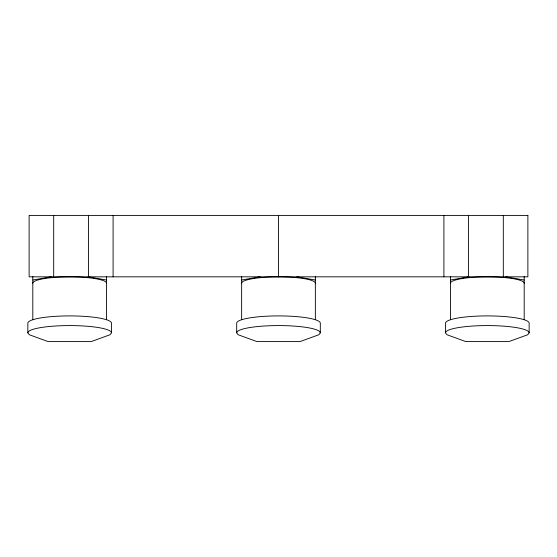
<?xml version="1.0" encoding="UTF-8"?>
<svg xmlns="http://www.w3.org/2000/svg" width="557" height="557" viewBox="0 0 557 557"><rect width="100%" height="100%" fill="white"/><g stroke="black" fill="none" stroke-linecap="round" stroke-linejoin="round"><path stroke-width="0.84" d="M111.47 332.842L110.028 334.743L91.188 341.594L48.132 341.594L29.291 334.743L27.85 332.842L27.85 323.164A41.81 7.262 0 0 1 69.66 315.903A41.81 7.262 0 0 1 111.47 323.164L111.47 332.842A41.81 7.262 0 0 0 69.66 325.58A41.81 7.262 0 0 0 27.85 332.842M320.31 332.842L318.869 334.743L300.028 341.594L256.972 341.594L238.131 334.743L236.69 332.842L236.69 323.164A41.81 7.262 0 0 1 278.5 315.903A41.81 7.262 0 0 1 320.31 323.164L320.31 332.842A41.81 7.262 0 0 0 278.5 325.58A41.81 7.262 0 0 0 236.69 332.842M529.15 332.842L527.709 334.743L508.868 341.594L465.812 341.594L446.972 334.743L445.53 332.842L445.53 323.164A41.81 7.262 0 0 1 487.34 315.903A41.81 7.262 0 0 1 529.15 323.164L529.15 332.842A41.81 7.262 0 0 0 487.34 325.58A41.81 7.262 0 0 0 445.53 332.842M32.807 280.032L51.23 276.829M241.647 280.032L260.07 276.829M450.488 280.032L468.91 276.829M505.77 276.829L524.193 280.032M296.93 276.829L315.353 280.032M88.09 276.829L106.512 280.032M524.193 276.439L524.193 319.69M503.312 215.406L503.312 276.829M468.479 215.406L468.479 276.829M450.488 276.439L450.488 319.69M443.908 215.406L443.908 276.829M315.353 276.439L315.353 319.69M278.5 215.406L278.5 276.829A36.853 6.399 0 0 1 315.353 283.241M241.647 276.439L241.647 319.69M113.092 215.406L113.092 276.829M106.512 276.439L106.512 319.69M88.521 215.406L88.521 276.829M53.688 215.406L53.688 276.829M32.807 276.439L32.807 319.69M32.807 283.241A36.853 6.399 0 0 1 69.66 276.836A36.853 6.399 0 0 1 106.512 283.241M450.488 283.241A36.853 6.399 0 0 1 487.34 276.836A36.853 6.399 0 0 1 524.193 283.241M241.647 283.241A36.853 6.399 0 0 1 278.5 276.836M527.876 215.406L29.124 215.406L29.124 276.829L527.876 276.829L527.876 215.406"/></g></svg>
